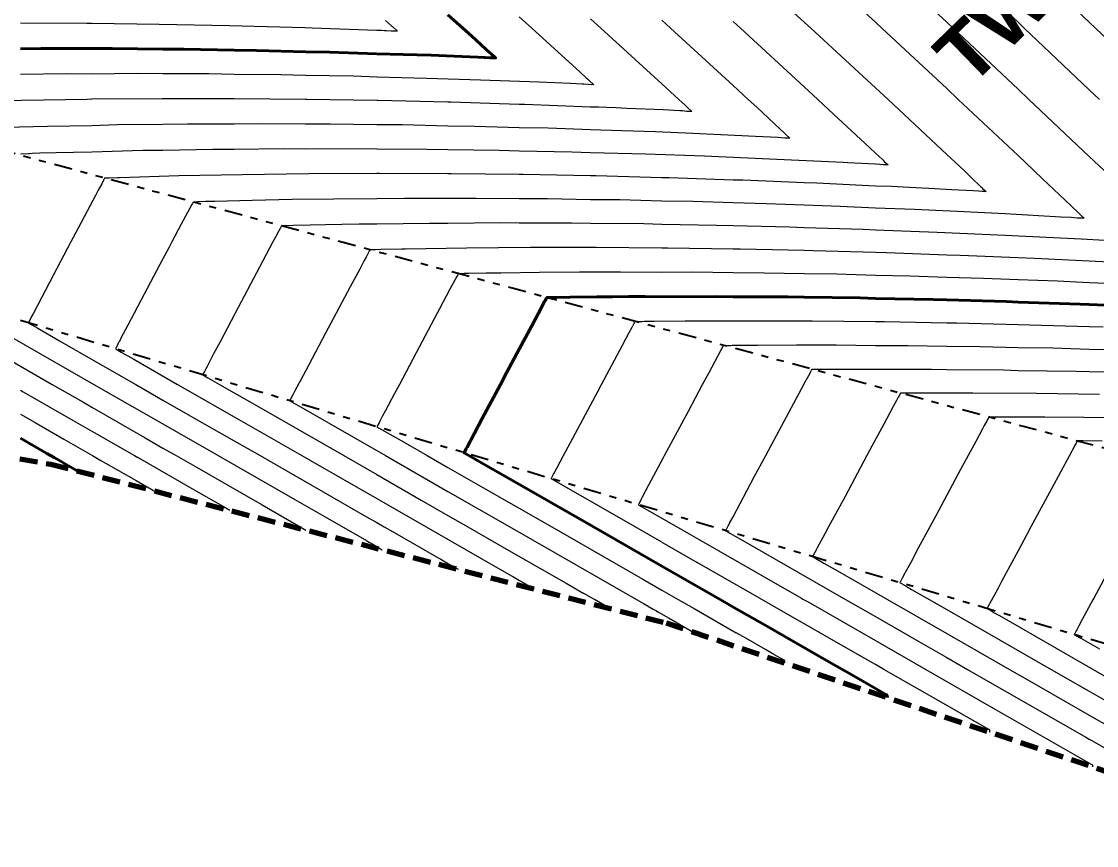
# Model space of a CAD drawing. Extents: x 2799052 to 2815686, y 1319509 to 1336143.
# Drawn here: x 2807493.91 to 2807509, y 1327782.17 to 1327793.74 of the extents above; entities that cross this region are included whole.
import ezdxf

# ---------------------------------------------------------------- set-up
doc = ezdxf.new("R2010")
doc.units = 0
doc.header["$LTSCALE"] = 0.5
doc.header["$MEASUREMENT"] = 0
doc.linetypes.add('DASHED', pattern=[0.75, 0.5, -0.25])
doc.linetypes.add('DIVIDE', pattern=[1.25, 0.5, -0.25, 0, -0.25, 0, -0.25])
doc.layers.add('C-Road-Asph-Hach-Bdry', color=64, linetype='Continuous', lineweight=25, plot=False)
for name, color, linetype, lineweight in [('C-TOPO-BDRY', 5, 'DASHED', 70), ('C-Topo-Cont-10th', 8, 'Continuous', 13), ('C-TOPO-CONT-1FT', 7, 'Continuous', 40), ('C-Topo-Ridg', 160, 'DIVIDE', 25), ('C-TOPO-SPOT', 2, 'Continuous', 25)]:
    doc.layers.add(name, color=color, linetype=linetype, lineweight=lineweight)
doc.layers.add('C-TOPO-USER', color=40, linetype='Continuous')
doc.styles.add('Swiss 721 BT', font='swissb.ttf', dxfattribs={"height": 2})

msp = doc.modelspace()

# ---------------------------------------------------------------- linework, layer by layer
at = {"layer": 'C-Road-Asph-Hach-Bdry'}
msp.add_circle((2807368.688, 1327825.522), 8317.007, dxfattribs=at)
at = {"layer": 'C-TOPO-BDRY'}
for p, q in [((2807479.834, 1327789.963, 8305.199), (2807494.322, 1327787.524, 8305.199)), ((2807494.322, 1327787.524, 8305.199), (2807502.955, 1327785.296, 8305.199)), ((2807502.955, 1327785.296, 8305.199), (2807520.891, 1327779.246, 8305.199))]:
    msp.add_line(p, q, dxfattribs=at)
at = {"layer": 'C-Topo-Cont-10th'}
for points, elevation in [([(2807503.967, 1327794.572), (2807504.895, 1327793.729), (2807504.989, 1327793.644), (2807505.895, 1327792.806), (2807506.07, 1327792.644), (2807506.895, 1327791.871), (2807507.137, 1327791.644), (2807507.224, 1327791.561), (2807507.242, 1327791.545), (2807507.37, 1327791.423), (2807507.382, 1327791.411), (2807507.398, 1327791.394), (2807507.448, 1327791.35), (2807507.387, 1327791.351), (2807507.341, 1327791.354), (2807507.267, 1327791.36), (2807506.966, 1327791.376), (2807506.644, 1327791.394), (2807506.366, 1327791.408), (2807506.12, 1327791.419), (2807505.895, 1327791.427), (2807505.072, 1327791.467), (2807504.895, 1327791.472), (2807504.031, 1327791.508), (2807503.895, 1327791.511), (2807502.997, 1327791.542), (2807502.895, 1327791.544), (2807501.97, 1327791.569), (2807501.895, 1327791.569), (2807500.951, 1327791.588), (2807500.895, 1327791.588), (2807499.939, 1327791.599), (2807499.895, 1327791.599), (2807498.936, 1327791.603), (2807498.895, 1327791.602), (2807497.94, 1327791.599), (2807497.008, 1327791.587), (2807496.118, 1327791.569), (2807495.288, 1327791.545), (2807495.258, 1327791.545), (2807495.14, 1327791.539), (2807495.083, 1327791.539), (2807495.08, 1327791.539), (2807495.076, 1327791.539), (2807495.066, 1327791.519), (2807495.06, 1327791.508), (2807495.035, 1327791.461), (2807494.987, 1327791.371), (2807494.946, 1327791.293), (2807494.873, 1327791.155), (2807494.704, 1327790.835), (2807494.603, 1327790.644), (2807494.358, 1327790.18), (2807494.076, 1327789.644), (2807494.055, 1327789.604), (2807494.052, 1327789.599), (2807494.051, 1327789.597), (2807494.025, 1327789.547), (2807494.01, 1327789.519), (2807494.005, 1327789.508), (2807494.014, 1327789.503), (2807494.023, 1327789.497), (2807494.034, 1327789.491), (2807494.056, 1327789.479), (2807494.139, 1327789.431), (2807494.444, 1327789.256), (2807494.981, 1327788.948), (2807495.513, 1327788.644), (2807495.895, 1327788.424), (2807496.409, 1327788.13), (2807496.895, 1327787.851), (2807497.257, 1327787.644), (2807498.753, 1327786.786), (2807498.895, 1327786.704), (2807499.001, 1327786.644), (2807499.115, 1327786.578), (2807499.767, 1327786.204)], 8297.5), ([(2807504.931, 1327794.607), (2807505.895, 1327793.727), (2807505.985, 1327793.644), (2807506.895, 1327792.796), (2807507.057, 1327792.644), (2807507.895, 1327791.855), (2807508.118, 1327791.644), (2807508.239, 1327791.529), (2807508.558, 1327791.228), (2807508.647, 1327791.143), (2807508.748, 1327791.047), (2807508.764, 1327791.031), (2807508.779, 1327791.016), (2807508.825, 1327790.975), (2807508.769, 1327790.976), (2807508.726, 1327790.979), (2807508.64, 1327790.986), (2807508.496, 1327790.993), (2807507.713, 1327791.037), (2807507.039, 1327791.072), (2807506.441, 1327791.098), (2807505.895, 1327791.118), (2807505.397, 1327791.142), (2807504.895, 1327791.157), (2807504.36, 1327791.179), (2807503.895, 1327791.19), (2807503.329, 1327791.209), (2807502.895, 1327791.216), (2807502.307, 1327791.232), (2807501.895, 1327791.235), (2807501.292, 1327791.247), (2807500.895, 1327791.247), (2807500.284, 1327791.254), (2807499.895, 1327791.251), (2807499.285, 1327791.254), (2807498.895, 1327791.247), (2807498.294, 1327791.245), (2807497.707, 1327791.238), (2807497.147, 1327791.226), (2807496.624, 1327791.211), (2807496.49, 1327791.209), (2807496.386, 1327791.204), (2807496.323, 1327791.203), (2807496.321, 1327791.204), (2807496.317, 1327791.203), (2807496.308, 1327791.185), (2807496.299, 1327791.17), (2807496.267, 1327791.109), (2807496.24, 1327791.057), (2807496.152, 1327790.891), (2807496.021, 1327790.644), (2807495.977, 1327790.562), (2807495.895, 1327790.406), (2807495.631, 1327789.908), (2807495.492, 1327789.644), (2807495.402, 1327789.474), (2807495.306, 1327789.291), (2807495.283, 1327789.247), (2807495.273, 1327789.23), (2807495.25, 1327789.186), (2807495.233, 1327789.154), (2807495.228, 1327789.143), (2807495.238, 1327789.138), (2807495.243, 1327789.135), (2807495.249, 1327789.131), (2807495.262, 1327789.124), (2807495.31, 1327789.097), (2807495.485, 1327788.996), (2807496.1, 1327788.644), (2807496.895, 1327788.188), (2807497.844, 1327787.644), (2807497.964, 1327787.575), (2807498.895, 1327787.041), (2807499.588, 1327786.644), (2807500.335, 1327786.215), (2807500.784, 1327785.958)], 8297.4), ([(2807505.905, 1327794.644), (2807506.895, 1327793.728), (2807506.984, 1327793.644), (2807507.895, 1327792.786), (2807508.046, 1327792.644), (2807508.895, 1327791.84), (2807509.102, 1327791.644)], 8297.3), ([(2807506.921, 1327794.644), (2807507.895, 1327793.726), (2807507.981, 1327793.644), (2807508.895, 1327792.779), (2807509.037, 1327792.644)], 8297.2), ([(2807507.929, 1327794.644), (2807508.895, 1327793.728), (2807508.983, 1327793.644), (2807509.895, 1327792.776)], 8297.1), ([(2807501.895, 1327793.775), (2807502.041, 1327793.644), (2807502.895, 1327792.864), (2807503.135, 1327792.644), (2807503.225, 1327792.561), (2807503.236, 1327792.551), (2807503.237, 1327792.55), (2807503.256, 1327792.53), (2807503.318, 1327792.475), (2807503.243, 1327792.476), (2807503.186, 1327792.481), (2807503.149, 1327792.483), (2807502.913, 1327792.496), (2807502.403, 1327792.517), (2807502.254, 1327792.524), (2807502.124, 1327792.529), (2807502.005, 1327792.533), (2807501.895, 1327792.536), (2807500.967, 1327792.572), (2807500.895, 1327792.573), (2807499.935, 1327792.604), (2807499.895, 1327792.604), (2807498.911, 1327792.628), (2807498.895, 1327792.628), (2807497.914, 1327792.644), (2807497.895, 1327792.644), (2807497.895, 1327792.644), (2807496.895, 1327792.652), (2807496.886, 1327792.652), (2807495.895, 1327792.652), (2807495.886, 1327792.653), (2807494.895, 1327792.645), (2807494.894, 1327792.645), (2807494.83, 1327792.644), (2807493.91, 1327792.628), (2807492.972, 1327792.605)], 8297.8), ([(2807502.895, 1327793.754), (2807503.017, 1327793.644), (2807503.895, 1327792.84), (2807504.108, 1327792.644), (2807504.227, 1327792.533), (2807504.558, 1327792.228), (2807504.614, 1327792.175), (2807504.619, 1327792.17), (2807504.637, 1327792.151), (2807504.694, 1327792.1), (2807504.624, 1327792.101), (2807504.571, 1327792.105), (2807504.522, 1327792.109), (2807504.209, 1327792.125), (2807503.921, 1327792.137), (2807503.33, 1327792.165), (2807502.808, 1327792.187), (2807502.336, 1327792.203), (2807501.895, 1327792.215), (2807501.301, 1327792.238), (2807500.895, 1327792.246), (2807500.273, 1327792.265), (2807499.895, 1327792.27), (2807499.254, 1327792.285), (2807498.895, 1327792.286), (2807498.242, 1327792.297), (2807497.895, 1327792.296), (2807497.237, 1327792.301), (2807496.895, 1327792.297), (2807496.241, 1327792.297), (2807495.895, 1327792.29), (2807495.254, 1327792.285), (2807494.895, 1327792.275), (2807494.274, 1327792.264), (2807493.683, 1327792.25)], 8297.7), ([(2807503.895, 1327793.739), (2807504, 1327793.644), (2807504.895, 1327792.821), (2807505.087, 1327792.644), (2807505.306, 1327792.438), (2807505.749, 1327792.026), (2807505.891, 1327791.895), (2807505.992, 1327791.799), (2807506, 1327791.79), (2807506.018, 1327791.773), (2807506.071, 1327791.725), (2807506.006, 1327791.726), (2807505.956, 1327791.73), (2807505.895, 1327791.735), (2807505.506, 1327791.755), (2807505.439, 1327791.758), (2807504.405, 1327791.807), (2807503.493, 1327791.845), (2807502.666, 1327791.873), (2807501.895, 1327791.894), (2807501.635, 1327791.904), (2807500.895, 1327791.918), (2807500.612, 1327791.927), (2807499.895, 1327791.935), (2807499.596, 1327791.942), (2807498.895, 1327791.945), (2807498.588, 1327791.95), (2807497.895, 1327791.947), (2807497.589, 1327791.95), (2807496.895, 1327791.942), (2807496.597, 1327791.942), (2807495.895, 1327791.928), (2807495.613, 1327791.925), (2807494.895, 1327791.905), (2807494.638, 1327791.9), (2807494.394, 1327791.894), (2807494.166, 1327791.887), (2807494.058, 1327791.883), (2807494.024, 1327791.881), (2807494.009, 1327791.88), (2807493.894, 1327791.875)], 8297.6), ([(2807500.895, 1327793.801), (2807501.07, 1327793.644), (2807501.282, 1327793.45), (2807501.748, 1327793.026), (2807501.835, 1327792.946), (2807501.858, 1327792.927), (2807501.876, 1327792.908), (2807501.941, 1327792.85), (2807501.861, 1327792.852), (2807501.801, 1327792.856), (2807501.776, 1327792.858), (2807501.616, 1327792.866), (2807501.173, 1327792.884), (2807500.35, 1327792.916), (2807499.599, 1327792.939), (2807498.895, 1327792.956), (2807498.571, 1327792.968), (2807497.895, 1327792.978), (2807497.551, 1327792.988), (2807496.895, 1327792.993), (2807496.538, 1327793.001), (2807495.895, 1327793.001), (2807495.533, 1327793.005), (2807494.895, 1327793), (2807494.537, 1327793.002), (2807493.895, 1327792.991)], 8297.9), ([(2807499.02, 1327793.751), (2807499.101, 1327793.678), (2807499.114, 1327793.665), (2807499.187, 1327793.6), (2807499.098, 1327793.602), (2807499.031, 1327793.607), (2807499.03, 1327793.607), (2807499.023, 1327793.607), (2807499.002, 1327793.608), (2807498.963, 1327793.609), (2807498.928, 1327793.611), (2807498.895, 1327793.611), (2807497.99, 1327793.644), (2807497.884, 1327793.647), (2807496.828, 1327793.677), (2807495.842, 1327793.697), (2807494.895, 1327793.709), (2807494.828, 1327793.71), (2807493.895, 1327793.715)], 8298.1), ([(2807509.444, 1327790.644), (2807508.783, 1327790.681), (2807507.712, 1327790.735), (2807506.762, 1327790.777), (2807505.895, 1327790.809), (2807505.722, 1327790.817), (2807504.895, 1327790.842), (2807504.688, 1327790.85), (2807503.895, 1327790.868), (2807503.662, 1327790.876), (2807502.895, 1327790.888), (2807502.644, 1327790.895), (2807501.895, 1327790.901), (2807501.633, 1327790.906), (2807500.895, 1327790.906), (2807500.63, 1327790.909), (2807499.895, 1327790.903), (2807499.635, 1327790.904), (2807498.895, 1327790.892), (2807498.647, 1327790.891), (2807498.406, 1327790.888), (2807498.175, 1327790.884), (2807497.96, 1327790.877), (2807497.722, 1327790.873), (2807497.631, 1327790.868), (2807497.564, 1327790.868), (2807497.562, 1327790.868), (2807497.558, 1327790.868), (2807497.549, 1327790.85), (2807497.539, 1327790.832), (2807497.499, 1327790.757), (2807497.492, 1327790.744), (2807497.439, 1327790.644), (2807497.25, 1327790.288), (2807496.909, 1327789.644), (2807496.904, 1327789.635), (2807496.696, 1327789.243), (2807496.606, 1327789.073), (2807496.556, 1327788.978), (2807496.513, 1327788.896), (2807496.496, 1327788.863), (2807496.476, 1327788.826), (2807496.456, 1327788.789), (2807496.451, 1327788.779), (2807496.461, 1327788.773), (2807496.463, 1327788.772), (2807496.464, 1327788.771), (2807496.467, 1327788.769), (2807496.48, 1327788.762), (2807496.526, 1327788.736), (2807496.687, 1327788.644), (2807496.895, 1327788.524), (2807497.175, 1327788.364), (2807498.431, 1327787.644), (2807498.895, 1327787.378), (2807499.519, 1327787.02), (2807499.895, 1327786.804), (2807500.175, 1327786.644), (2807500.782, 1327786.296), (2807501.555, 1327785.852), (2807501.801, 1327785.711)], 8297.3), ([(2807509.178, 1327790.361), (2807508.895, 1327790.372), (2807508.128, 1327790.411), (2807507.895, 1327790.418), (2807507.084, 1327790.454), (2807506.895, 1327790.459), (2807506.048, 1327790.491), (2807505.895, 1327790.494), (2807505.018, 1327790.52), (2807504.895, 1327790.522), (2807503.996, 1327790.543), (2807503.895, 1327790.543), (2807502.981, 1327790.557), (2807502.895, 1327790.557), (2807501.975, 1327790.564), (2807501.054, 1327790.564), (2807500.156, 1327790.557), (2807499.298, 1327790.543), (2807499.249, 1327790.542), (2807498.954, 1327790.537), (2807498.877, 1327790.533), (2807498.805, 1327790.533), (2807498.802, 1327790.533), (2807498.799, 1327790.532), (2807498.79, 1327790.516), (2807498.778, 1327790.494), (2807498.745, 1327790.431), (2807498.713, 1327790.371), (2807498.656, 1327790.263), (2807498.524, 1327790.015), (2807498.326, 1327789.644), (2807498.177, 1327789.362), (2807497.895, 1327788.831), (2807497.83, 1327788.709), (2807497.816, 1327788.683), (2807497.811, 1327788.672), (2807497.807, 1327788.666), (2807497.743, 1327788.544), (2807497.718, 1327788.497), (2807497.701, 1327788.465), (2807497.679, 1327788.424), (2807497.674, 1327788.414), (2807497.684, 1327788.408), (2807497.69, 1327788.405), (2807497.8, 1327788.342), (2807499.018, 1327787.644), (2807499.895, 1327787.141), (2807500.762, 1327786.644), (2807502.64, 1327785.567), (2807502.776, 1327785.489), (2807502.819, 1327785.465)], 8297.2), ([(2807509.494, 1327790.044), (2807508.895, 1327790.068), (2807508.448, 1327790.091), (2807507.895, 1327790.109), (2807507.408, 1327790.131), (2807506.895, 1327790.144), (2807506.375, 1327790.163), (2807505.895, 1327790.172), (2807505.35, 1327790.189), (2807504.895, 1327790.194), (2807504.332, 1327790.207), (2807503.895, 1327790.209), (2807503.321, 1327790.218), (2807502.895, 1327790.216), (2807502.318, 1327790.22), (2807501.742, 1327790.22), (2807501.179, 1327790.216), (2807500.642, 1327790.207), (2807500.429, 1327790.205), (2807500.186, 1327790.201), (2807500.123, 1327790.198), (2807500.046, 1327790.197), (2807500.043, 1327790.197), (2807500.04, 1327790.197), (2807500.032, 1327790.181), (2807500.018, 1327790.156), (2807499.998, 1327790.118), (2807499.918, 1327789.969), (2807499.776, 1327789.703), (2807499.745, 1327789.644), (2807499.45, 1327789.089), (2807499.213, 1327788.644), (2807499.146, 1327788.518), (2807499.015, 1327788.27), (2807498.973, 1327788.193), (2807498.94, 1327788.13), (2807498.927, 1327788.105), (2807498.902, 1327788.059), (2807498.897, 1327788.05), (2807498.907, 1327788.044), (2807498.922, 1327788.036), (2807499.203, 1327787.874), (2807499.605, 1327787.644), (2807499.895, 1327787.478), (2807500.284, 1327787.254), (2807501.35, 1327786.644), (2807502.628, 1327785.911), (2807502.895, 1327785.758), (2807503.094, 1327785.644), (2807503.35, 1327785.497)], 8297.1), ([(2807502.895, 1327786.431), (2807502.524, 1327786.644), (2807502.008, 1327786.939), (2807501.658, 1327787.14), (2807501.385, 1327787.297), (2807501.352, 1327787.315), (2807501.344, 1327787.32), (2807501.348, 1327787.328), (2807501.378, 1327787.384), (2807501.384, 1327787.397), (2807501.422, 1327787.468), (2807501.516, 1327787.644), (2807501.648, 1327787.891), (2807501.895, 1327788.354), (2807501.996, 1327788.543), (2807502.05, 1327788.644), (2807502.344, 1327789.194), (2807502.439, 1327789.372), (2807502.48, 1327789.449), (2807502.493, 1327789.473), (2807502.497, 1327789.479), (2807502.498, 1327789.482), (2807502.514, 1327789.512), (2807502.522, 1327789.526), (2807502.525, 1327789.527), (2807502.528, 1327789.526), (2807502.614, 1327789.527), (2807502.65, 1327789.529), (2807502.788, 1327789.531), (2807503.223, 1327789.534), (2807504.106, 1327789.538), (2807505.004, 1327789.535), (2807505.895, 1327789.525), (2807506.014, 1327789.525), (2807506.895, 1327789.508), (2807507.031, 1327789.507), (2807507.895, 1327789.485), (2807508.056, 1327789.482), (2807508.895, 1327789.454), (2807509.089, 1327789.45)], 8296.9), ([(2807493.579, 1327789.416), (2807494.925, 1327788.644), (2807495.895, 1327788.088), (2807496.67, 1327787.644), (2807497.745, 1327787.027), (2807498.17, 1327786.783)], 8297.6), ([(2807493.3, 1327789.239), (2807494.338, 1327788.644), (2807494.769, 1327788.397), (2807494.895, 1327788.324), (2807495.643, 1327787.895), (2807495.895, 1327787.751), (2807496.082, 1327787.644), (2807496.343, 1327787.494), (2807497.286, 1327786.953)], 8297.7), ([(2807502.603, 1327787.024), (2807502.607, 1327787.03), (2807502.626, 1327787.067), (2807502.715, 1327787.234), (2807502.921, 1327787.618), (2807502.934, 1327787.644), (2807503.269, 1327788.27), (2807503.469, 1327788.644), (2807503.559, 1327788.811), (2807503.685, 1327789.047), (2807503.725, 1327789.121), (2807503.736, 1327789.141), (2807503.74, 1327789.149), (2807503.756, 1327789.178), (2807503.763, 1327789.191), (2807503.766, 1327789.191), (2807503.769, 1327789.191), (2807503.86, 1327789.192), (2807503.882, 1327789.193), (2807503.968, 1327789.194), (2807504.237, 1327789.196), (2807504.785, 1327789.199), (2807505.342, 1327789.197), (2807505.895, 1327789.19), (2807506.348, 1327789.191), (2807506.895, 1327789.18), (2807507.362, 1327789.177), (2807507.895, 1327789.163), (2807508.383, 1327789.156), (2807508.895, 1327789.139), (2807509.411, 1327789.128)], 8296.8), ([(2807503.829, 1327786.663), (2807503.829, 1327786.663), (2807503.83, 1327786.665), (2807503.834, 1327786.674), (2807503.845, 1327786.694), (2807503.895, 1327786.787), (2807504.194, 1327787.345), (2807504.354, 1327787.644), (2807504.542, 1327787.996), (2807504.89, 1327788.644), (2807504.891, 1327788.645), (2807504.957, 1327788.769), (2807504.976, 1327788.803), (2807504.983, 1327788.816), (2807504.997, 1327788.843), (2807505.004, 1327788.856), (2807505.006, 1327788.856), (2807505.01, 1327788.856), (2807505.105, 1327788.856), (2807505.114, 1327788.857), (2807505.147, 1327788.857), (2807505.252, 1327788.858), (2807505.464, 1327788.859), (2807505.681, 1327788.858), (2807505.895, 1327788.856), (2807506.682, 1327788.856), (2807506.895, 1327788.852), (2807507.692, 1327788.847), (2807507.895, 1327788.841), (2807508.709, 1327788.83), (2807508.895, 1327788.824), (2807509.733, 1327788.805)], 8296.7), ([(2807493.895, 1327788.561), (2807493.935, 1327788.538), (2807494.635, 1327788.137), (2807494.895, 1327787.988), (2807495.495, 1327787.644), (2807495.542, 1327787.617)], 8297.8), ([(2807509.036, 1327788.502), (2807508.152, 1327788.515), (2807507.262, 1327788.521), (2807506.387, 1327788.52), (2807506.345, 1327788.521), (2807506.251, 1327788.52), (2807506.247, 1327788.52), (2807506.245, 1327788.52), (2807506.238, 1327788.508), (2807506.225, 1327788.484), (2807506.215, 1327788.465), (2807506.189, 1327788.417), (2807506.143, 1327788.332), (2807506.096, 1327788.243), (2807506.011, 1327788.086), (2807505.816, 1327787.723), (2807505.773, 1327787.644), (2807505.467, 1327787.072), (2807505.237, 1327786.644), (2807505.185, 1327786.547), (2807505.078, 1327786.348), (2807505.059, 1327786.311), (2807505.051, 1327786.297), (2807505.05, 1327786.294), (2807505.017, 1327786.233), (2807505.013, 1327786.226), (2807505.02, 1327786.222), (2807505.08, 1327786.188), (2807505.17, 1327786.136), (2807505.36, 1327786.027), (2807506.03, 1327785.644), (2807506.895, 1327785.147), (2807507.774, 1327784.644), (2807508.058, 1327784.481), (2807508.895, 1327784.001), (2807509.518, 1327783.644)], 8296.6), ([(2807493.895, 1327788.224), (2807494.1, 1327788.107), (2807494.502, 1327787.876), (2807494.895, 1327787.651), (2807494.908, 1327787.644), (2807495.023, 1327787.577)], 8297.9), ([(2807509.366, 1327788.173), (2807508.82, 1327788.181), (2807508.272, 1327788.185), (2807507.732, 1327788.184), (2807507.575, 1327788.185), (2807507.492, 1327788.185), (2807507.488, 1327788.185), (2807507.486, 1327788.185), (2807507.48, 1327788.174), (2807507.467, 1327788.151), (2807507.455, 1327788.127), (2807507.421, 1327788.065), (2807507.396, 1327788.018), (2807507.301, 1327787.842), (2807507.194, 1327787.644), (2807507.089, 1327787.449), (2807506.895, 1327787.088), (2807506.74, 1327786.799), (2807506.656, 1327786.644), (2807506.495, 1327786.344), (2807506.389, 1327786.146), (2807506.33, 1327786.035), (2807506.289, 1327785.96), (2807506.273, 1327785.93), (2807506.27, 1327785.925), (2807506.24, 1327785.868), (2807506.237, 1327785.862), (2807506.243, 1327785.858), (2807506.311, 1327785.819), (2807506.34, 1327785.802), (2807506.402, 1327785.767), (2807506.617, 1327785.644), (2807506.895, 1327785.484), (2807507.269, 1327785.27), (2807508.361, 1327784.644), (2807508.895, 1327784.337), (2807509.613, 1327783.926)], 8296.5), ([(2807509.077, 1327787.848), (2807508.805, 1327787.85), (2807508.733, 1327787.85), (2807508.729, 1327787.85), (2807508.727, 1327787.85), (2807508.721, 1327787.839), (2807508.71, 1327787.818), (2807508.694, 1327787.789), (2807508.653, 1327787.713), (2807508.649, 1327787.705), (2807508.615, 1327787.644), (2807508.363, 1327787.176), (2807508.076, 1327786.644), (2807508.013, 1327786.526), (2807507.895, 1327786.307), (2807507.663, 1327785.876), (2807507.614, 1327785.784), (2807507.593, 1327785.744), (2807507.581, 1327785.722), (2807507.519, 1327785.608), (2807507.495, 1327785.563), (2807507.491, 1327785.555), (2807507.463, 1327785.503), (2807507.46, 1327785.497), (2807507.466, 1327785.493), (2807507.535, 1327785.454), (2807507.543, 1327785.449), (2807507.633, 1327785.398), (2807508.948, 1327784.644), (2807509.895, 1327784.101)], 8296.4), ([(2807495.023, 1327787.577), (2807495.518, 1327787.294), (2807495.698, 1327787.191), (2807495.715, 1327787.181), (2807495.767, 1327787.151)], 8297.9), ([(2807496.835, 1327786.876), (2807496.745, 1327786.927), (2807496.715, 1327786.944), (2807496.402, 1327787.124), (2807495.542, 1327787.617)], 8297.8), ([(2807497.286, 1327786.953), (2807497.733, 1327786.698), (2807497.775, 1327786.673), (2807497.902, 1327786.6)], 8297.7), ([(2807502.603, 1327787.024), (2807502.571, 1327786.963), (2807502.567, 1327786.956), (2807502.575, 1327786.951), (2807502.616, 1327786.927), (2807502.829, 1327786.805), (2807503.278, 1327786.548), (2807503.411, 1327786.472), (2807504.584, 1327785.799), (2807504.855, 1327785.644), (2807504.877, 1327785.631), (2807504.948, 1327785.59), (2807505.895, 1327785.047), (2807506.599, 1327784.644), (2807507.578, 1327784.083), (2807507.84, 1327783.932), (2807508.921, 1327783.312), (2807508.938, 1327783.303), (2807508.94, 1327783.29), (2807508.94, 1327783.29), (2807508.942, 1327783.278), (2807508.942, 1327783.277)], 8296.8), ([(2807498.17, 1327786.783), (2807498.75, 1327786.451), (2807498.786, 1327786.43), (2807498.815, 1327786.414), (2807498.864, 1327786.386), (2807498.97, 1327786.324)], 8297.6), ([(2807503.829, 1327786.663), (2807503.794, 1327786.598), (2807503.79, 1327786.591), (2807503.798, 1327786.587), (2807503.848, 1327786.558), (2807503.999, 1327786.471), (2807504.319, 1327786.288), (2807504.814, 1327786.004), (2807505.442, 1327785.644), (2807505.895, 1327785.384), (2807506.503, 1327785.035), (2807506.895, 1327784.811), (2807507.187, 1327784.644), (2807508.847, 1327783.692), (2807508.895, 1327783.664), (2807508.931, 1327783.644), (2807509.175, 1327783.504), (2807510.357, 1327782.826), (2807510.379, 1327782.813), (2807510.381, 1327782.802), (2807510.381, 1327782.802), (2807510.382, 1327782.792), (2807510.382, 1327782.791)], 8296.7), ([(2807502.895, 1327786.431), (2807503.394, 1327786.145)], 8296.9), ([(2807499.767, 1327786.204), (2807499.795, 1327786.189)], 8297.5), ([(2807499.795, 1327786.189), (2807499.856, 1327786.153), (2807499.96, 1327786.094), (2807500.038, 1327786.049)], 8297.5), ([(2807507.502, 1327783.762), (2807507.501, 1327783.764), (2807507.5, 1327783.775), (2807507.499, 1327783.779), (2807507.498, 1327783.792), (2807507.486, 1327783.799), (2807506.717, 1327784.24), (2807506.175, 1327784.55), (2807506.012, 1327784.644), (2807505.895, 1327784.711), (2807505.737, 1327784.801), (2807504.61, 1327785.447), (2807504.268, 1327785.644), (2807503.394, 1327786.145)], 8296.9), ([(2807509.286, 1327786.252), (2807508.958, 1327785.644), (2807508.945, 1327785.619), (2807508.796, 1327785.343), (2807508.75, 1327785.257), (2807508.718, 1327785.197), (2807508.712, 1327785.186), (2807508.686, 1327785.138), (2807508.683, 1327785.132), (2807508.689, 1327785.129), (2807508.752, 1327785.092), (2807508.775, 1327785.08), (2807509.036, 1327784.93)], 8296.3), ([(2807500.784, 1327785.958), (2807500.803, 1327785.947)], 8297.4), ([(2807500.803, 1327785.947), (2807500.897, 1327785.893), (2807501.057, 1327785.802), (2807501.106, 1327785.773)], 8297.4), ([(2807502.174, 1327785.498), (2807502.153, 1327785.51), (2807501.952, 1327785.625), (2807501.933, 1327785.636), (2807501.812, 1327785.705), (2807501.801, 1327785.711)], 8297.3), ([(2807502.819, 1327785.465), (2807502.82, 1327785.464), (2807502.842, 1327785.451), (2807503, 1327785.361), (2807503.287, 1327785.196), (2807503.338, 1327785.167)], 8297.2), ([(2807503.35, 1327785.497), (2807503.939, 1327785.159)], 8297.1), ([(2807504.621, 1327784.734), (2807504.621, 1327784.735), (2807504.62, 1327784.747), (2807504.617, 1327784.768), (2807504.616, 1327784.771), (2807504.614, 1327784.772), (2807504.47, 1327784.854), (2807504.349, 1327784.924), (2807504.077, 1327785.08), (2807503.939, 1327785.159)], 8297.1)]:
    msp.add_lwpolyline(points, dxfattribs=dict(at, elevation=elevation))
at = {"layer": 'C-TOPO-CONT-1FT'}
for points, elevation in [([(2807499.895, 1327793.831), (2807500.103, 1327793.644), (2807500.223, 1327793.534), (2807500.428, 1327793.349), (2807500.479, 1327793.302), (2807500.495, 1327793.286), (2807500.564, 1327793.225), (2807500.48, 1327793.227), (2807500.416, 1327793.231), (2807500.403, 1327793.232), (2807500.319, 1327793.237), (2807500.087, 1327793.246), (2807499.657, 1327793.263), (2807499.264, 1327793.275), (2807498.895, 1327793.284), (2807498.231, 1327793.307), (2807497.895, 1327793.313), (2807497.207, 1327793.332), (2807496.895, 1327793.335), (2807496.19, 1327793.349), (2807495.895, 1327793.349), (2807495.18, 1327793.358), (2807494.895, 1327793.356), (2807494.18, 1327793.359), (2807493.895, 1327793.354)], 8298), ([(2807509.81, 1327789.728), (2807508.895, 1327789.765), (2807508.767, 1327789.771), (2807507.895, 1327789.8), (2807507.732, 1327789.807), (2807506.895, 1327789.829), (2807506.703, 1327789.836), (2807505.895, 1327789.851), (2807505.681, 1327789.857), (2807504.895, 1327789.866), (2807504.667, 1327789.871), (2807503.895, 1327789.874), (2807503.661, 1327789.878), (2807502.895, 1327789.875), (2807502.662, 1327789.876), (2807502.43, 1327789.876), (2807502.202, 1327789.875), (2807501.985, 1327789.871), (2807501.608, 1327789.868), (2807501.418, 1327789.865), (2807501.368, 1327789.862), (2807501.287, 1327789.862), (2807501.284, 1327789.862), (2807501.281, 1327789.862), (2807501.273, 1327789.847), (2807501.257, 1327789.818), (2807501.25, 1327789.805), (2807501.164, 1327789.644), (2807501.071, 1327789.468), (2807500.895, 1327789.139), (2807500.723, 1327788.816), (2807500.631, 1327788.644), (2807500.375, 1327788.164), (2807500.266, 1327787.958), (2807500.218, 1327787.869), (2807500.204, 1327787.841), (2807500.162, 1327787.763), (2807500.152, 1327787.744), (2807500.125, 1327787.694), (2807500.121, 1327787.685), (2807500.13, 1327787.68), (2807500.153, 1327787.666), (2807500.488, 1327787.474), (2807500.606, 1327787.407), (2807501.937, 1327786.644), (2807502.895, 1327786.094), (2807503.681, 1327785.644), (2807503.749, 1327785.604)], 8297), ([(2807493.895, 1327787.888), (2807494.264, 1327787.676), (2807494.369, 1327787.616), (2807494.474, 1327787.556), (2807494.505, 1327787.538)], 8298), ([(2807494.505, 1327787.538), (2807494.634, 1327787.464), (2807494.681, 1327787.437), (2807494.685, 1327787.435), (2807494.699, 1327787.427)], 8298), ([(2807503.749, 1327785.604), (2807503.907, 1327785.514)], 8297), ([(2807506.061, 1327784.248), (2807506.061, 1327784.25), (2807506.061, 1327784.255), (2807506.058, 1327784.274), (2807506.057, 1327784.281), (2807506.05, 1327784.285), (2807505.594, 1327784.547), (2807505.208, 1327784.768), (2807504.344, 1327785.264), (2807503.907, 1327785.514)], 8297)]:
    msp.add_lwpolyline(points, dxfattribs=dict(at, elevation=elevation))
at = {"layer": 'C-Topo-Ridg'}
for p, q in [((2807524.083, 1327783.699, 8292.461), (2807447.914, 1327804.285, 8292.461)), ((2807522.596, 1327780.984, 8292.461), (2807447.516, 1327803.367, 8292.461))]:
    msp.add_line(p, q, dxfattribs=at)
at = {"layer": 'C-TOPO-USER'}
for points, elevation in [([(2807499.895, 1327793.831), (2807500.103, 1327793.644), (2807500.223, 1327793.534), (2807500.428, 1327793.349), (2807500.479, 1327793.302), (2807500.495, 1327793.286), (2807500.564, 1327793.225), (2807500.48, 1327793.227), (2807500.416, 1327793.231), (2807500.403, 1327793.232), (2807500.319, 1327793.237), (2807500.087, 1327793.246), (2807499.657, 1327793.263), (2807499.264, 1327793.275), (2807498.895, 1327793.284), (2807498.231, 1327793.307), (2807497.895, 1327793.313), (2807497.207, 1327793.332), (2807496.895, 1327793.335), (2807496.19, 1327793.349), (2807495.895, 1327793.349), (2807495.18, 1327793.358), (2807494.895, 1327793.356), (2807494.18, 1327793.359), (2807493.895, 1327793.354)], 8298), ([(2807509.81, 1327789.728), (2807508.895, 1327789.765), (2807508.767, 1327789.771), (2807507.895, 1327789.8), (2807507.732, 1327789.807), (2807506.895, 1327789.829), (2807506.703, 1327789.836), (2807505.895, 1327789.851), (2807505.681, 1327789.857), (2807504.895, 1327789.866), (2807504.667, 1327789.871), (2807503.895, 1327789.874), (2807503.661, 1327789.878), (2807502.895, 1327789.875), (2807502.662, 1327789.876), (2807502.43, 1327789.876), (2807502.202, 1327789.875), (2807501.985, 1327789.871), (2807501.608, 1327789.868), (2807501.418, 1327789.865), (2807501.368, 1327789.862), (2807501.287, 1327789.862), (2807501.284, 1327789.862), (2807501.281, 1327789.862), (2807501.273, 1327789.847), (2807501.257, 1327789.818), (2807501.25, 1327789.805), (2807501.164, 1327789.644), (2807501.071, 1327789.468), (2807500.895, 1327789.139), (2807500.723, 1327788.816), (2807500.631, 1327788.644), (2807500.375, 1327788.164), (2807500.266, 1327787.958), (2807500.218, 1327787.869), (2807500.204, 1327787.841), (2807500.162, 1327787.763), (2807500.152, 1327787.744), (2807500.125, 1327787.694), (2807500.121, 1327787.685), (2807500.13, 1327787.68), (2807500.153, 1327787.666), (2807500.488, 1327787.474), (2807500.606, 1327787.407), (2807501.937, 1327786.644), (2807502.895, 1327786.094), (2807503.681, 1327785.644), (2807503.749, 1327785.604)], 8297), ([(2807493.895, 1327787.888), (2807494.264, 1327787.676), (2807494.369, 1327787.616), (2807494.474, 1327787.556), (2807494.505, 1327787.538)], 8298), ([(2807494.505, 1327787.538), (2807494.634, 1327787.464), (2807494.681, 1327787.437), (2807494.685, 1327787.435), (2807494.699, 1327787.427)], 8298), ([(2807503.749, 1327785.604), (2807503.907, 1327785.514)], 8297), ([(2807506.061, 1327784.248), (2807506.061, 1327784.25), (2807506.061, 1327784.255), (2807506.058, 1327784.274), (2807506.057, 1327784.281), (2807506.05, 1327784.285), (2807505.594, 1327784.547), (2807505.208, 1327784.768), (2807504.344, 1327785.264), (2807503.907, 1327785.514)], 8297)]:
    msp.add_lwpolyline(points, dxfattribs=dict(at, elevation=elevation))

# ---------------------------------------------------------------- texts
at = {"layer": 'C-TOPO-SPOT', "color": 2, "lineweight": 25, "style": 'Swiss 721 BT'}
msp.add_text('TW 8296.55', height=0.8, rotation=44.0942, dxfattribs=at).set_placement((2807507.213, 1327792.797, 8296.745))

doc.saveas('drawing.dxf')
